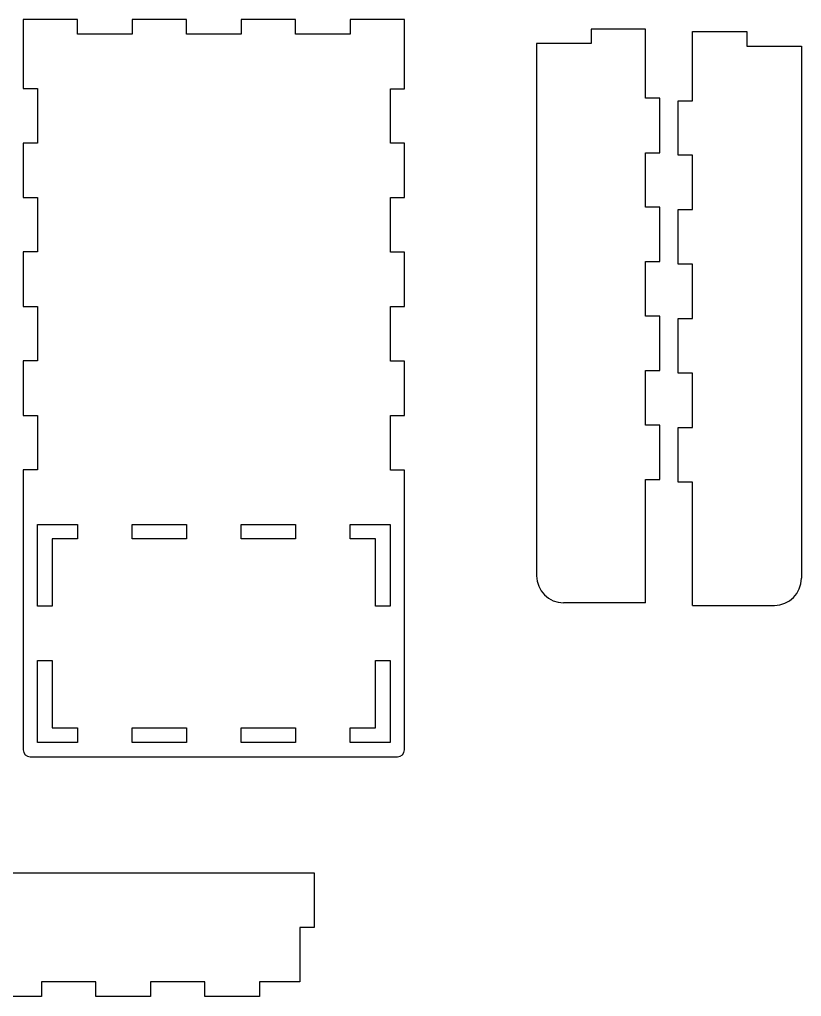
# Model space of a CAD drawing. Header units: millimetres. Extents: x 251 to 11783, y 1010 to 6809.
# Drawn here: x 7154 to 11783, y 1025 to 6809 of the extents above; entities that cross this region are included whole.
import ezdxf

# ---------------------------------------------------------------- set-up
doc = ezdxf.new("R2010")
doc.units = ezdxf.units.MM

msp = doc.modelspace()

# ---------------------------------------------------------------- linework, layer by layer
at = {"color": 7, "linetype": 'Continuous'}
for p, q in [((7498.1, 6809), (7175.6, 6809)), ((7175.6, 6809), (7175.6, 6400.6)), ((7498.1, 6723.2), (7498.1, 6809)), ((8143.3, 6809), (7820.7, 6809)), ((7820.7, 6809), (7820.7, 6723.2)), ((8143.3, 6723.2), (8143.3, 6809)), ((8788.5, 6809), (8465.9, 6809)), ((8465.9, 6809), (8465.9, 6723.2)), ((8788.5, 6723.2), (8788.5, 6809)), ((9433.6, 6809), (9111, 6809)), ((9111, 6809), (9111, 6723.2)), ((9433.6, 6399.6), (9433.6, 6809)), ((7820.7, 6723.2), (7498.1, 6723.2)), ((8465.9, 6723.2), (8143.3, 6723.2)), ((9111, 6723.2), (8788.5, 6723.2)), ((10537.6, 6752.6), (10537.6, 6666.8)), ((10860.2, 6752.6), (10537.6, 6752.6)), ((10860.2, 6343.2), (10860.2, 6752.6)), ((11138.1, 6328.6), (11138.1, 6738)), ((11138.1, 6738), (11460.6, 6738)), ((11460.6, 6738), (11460.6, 6652.2)), ((10215.1, 6666.8), (10215.1, 3515.6)), ((10537.6, 6666.8), (10215.1, 6666.8)), ((11460.6, 6652.2), (11783.2, 6652.2)), ((11783.2, 6652.2), (11783.2, 3501)), ((7175.6, 6400.6), (7261.4, 6400.6)), ((7261.4, 6400.6), (7261.4, 6078)), ((9349.7, 6077), (9349.7, 6399.6)), ((9349.7, 6399.6), (9433.6, 6399.6)), ((10944.1, 6343.2), (10860.2, 6343.2)), ((10944.1, 6020.6), (10944.1, 6343.2)), ((11054.2, 6006), (11054.2, 6328.6)), ((11054.2, 6328.6), (11138.1, 6328.6)), ((7261.4, 6078), (7175.6, 6078)), ((7175.6, 6078), (7175.6, 5755.4)), ((9433.6, 6077), (9349.7, 6077)), ((9433.6, 5754.4), (9433.6, 6077)), ((10860.2, 6020.6), (10944.1, 6020.6)), ((10860.2, 5698), (10860.2, 6020.6)), ((11138.1, 6006), (11054.2, 6006)), ((11138.1, 5683.4), (11138.1, 6006)), ((7175.6, 5755.4), (7261.4, 5755.4)), ((7261.4, 5755.4), (7261.4, 5432.8)), ((9349.7, 5431.8), (9349.7, 5754.4)), ((9349.7, 5754.4), (9433.6, 5754.4)), ((10944.1, 5698), (10860.2, 5698)), ((10944.1, 5375.5), (10944.1, 5698)), ((11054.2, 5360.8), (11054.2, 5683.4)), ((11054.2, 5683.4), (11138.1, 5683.4)), ((7261.4, 5432.8), (7175.6, 5432.8)), ((7175.6, 5432.8), (7175.6, 5110.3)), ((9433.6, 5431.8), (9349.7, 5431.8)), ((9433.6, 5109.2), (9433.6, 5431.8)), ((10860.2, 5375.5), (10944.1, 5375.5)), ((10860.2, 5052.9), (10860.2, 5375.5)), ((11138.1, 5360.8), (11054.2, 5360.8)), ((11138.1, 5038.2), (11138.1, 5360.8)), ((7175.6, 5110.3), (7261.4, 5110.3)), ((7261.4, 5110.3), (7261.4, 4787.7)), ((9349.7, 4786.7), (9349.7, 5109.2)), ((9349.7, 5109.2), (9433.6, 5109.2)), ((10944.1, 5052.9), (10860.2, 5052.9)), ((10944.1, 4730.3), (10944.1, 5052.9)), ((11054.2, 4715.7), (11054.2, 5038.2)), ((11054.2, 5038.2), (11138.1, 5038.2)), ((7261.4, 4787.7), (7175.6, 4787.7)), ((7175.6, 4787.7), (7175.6, 4465.1)), ((9433.6, 4786.7), (9349.7, 4786.7)), ((9433.6, 4464.1), (9433.6, 4786.7)), ((10860.2, 4730.3), (10944.1, 4730.3)), ((10860.2, 4407.7), (10860.2, 4730.3)), ((11138.1, 4715.7), (11054.2, 4715.7)), ((11138.1, 4393.1), (11138.1, 4715.7)), ((7175.6, 4465.1), (7261.4, 4465.1)), ((7261.4, 4465.1), (7261.4, 4142.5)), ((9349.7, 4141.5), (9349.7, 4464.1)), ((9349.7, 4464.1), (9433.6, 4464.1)), ((10944.1, 4407.7), (10860.2, 4407.7)), ((10944.1, 4085.1), (10944.1, 4407.7)), ((11054.2, 4070.5), (11054.2, 4393.1)), ((11054.2, 4393.1), (11138.1, 4393.1)), ((7261.4, 4142.5), (7175.6, 4142.5)), ((7175.6, 4142.5), (7175.6, 2486.2)), ((9433.6, 4141.5), (9349.7, 4141.5)), ((9433.6, 2486.2), (9433.6, 4141.5)), ((10860.2, 4085.1), (10944.1, 4085.1)), ((10860.2, 3355.2), (10860.2, 4085.1)), ((11138.1, 4070.5), (11054.2, 4070.5)), ((11138.1, 3340.6), (11138.1, 4070.5)), ((7261.4, 3734.1), (7261.4, 3819.9)), ((7261.4, 3819.9), (7498.1, 3819.9)), ((7498.1, 3819.9), (7498.1, 3734.1)), ((7820.7, 3734.1), (7820.7, 3819.9)), ((7820.7, 3819.9), (8143.3, 3819.9)), ((8143.3, 3819.9), (8143.3, 3734.1)), ((8465.9, 3734.1), (8465.9, 3819.9)), ((8465.9, 3819.9), (8788.5, 3819.9)), ((8788.5, 3819.9), (8788.5, 3734.1)), ((9111, 3734.1), (9111, 3819.9)), ((9111, 3819.9), (9347.8, 3819.9)), ((9347.8, 3819.9), (9347.8, 3734.1)), ((7261.4, 3336.1), (7261.4, 3734.1)), ((7347.2, 3734.1), (7347.2, 3336.1)), ((7498.1, 3734.1), (7347.2, 3734.1)), ((8143.3, 3734.1), (7820.7, 3734.1)), ((8788.5, 3734.1), (8465.9, 3734.1)), ((9262, 3734.1), (9111, 3734.1)), ((9262, 3336.1), (9262, 3734.1)), ((9347.8, 3734.1), (9347.8, 3336.1)), ((10860.2, 3355.2), (10375.4, 3355.2)), ((7347.2, 3336.1), (7261.4, 3336.1)), ((9347.8, 3336.1), (9262, 3336.1)), ((11138.1, 3340.6), (11622.9, 3340.6)), ((7261.4, 2615.4), (7261.4, 3013.5)), ((7261.4, 3013.5), (7347.2, 3013.5)), ((7347.2, 3013.5), (7347.2, 2615.4)), ((9262, 2615.4), (9262, 3013.5)), ((9262, 3013.5), (9347.8, 3013.5)), ((9347.8, 3013.5), (9347.8, 2615.4)), ((7261.4, 2529.6), (7261.4, 2615.4)), ((7347.2, 2615.4), (7498.1, 2615.4)), ((7498.1, 2615.4), (7498.1, 2529.6)), ((7820.7, 2615.4), (8143.3, 2615.4)), ((7820.7, 2529.6), (7820.7, 2615.4)), ((8143.3, 2615.4), (8143.3, 2529.6)), ((8465.9, 2529.6), (8465.9, 2615.4)), ((8465.9, 2615.4), (8788.5, 2615.4)), ((8788.5, 2615.4), (8788.5, 2529.6)), ((9111, 2529.6), (9111, 2615.4)), ((9111, 2615.4), (9262, 2615.4)), ((9347.8, 2615.4), (9347.8, 2529.6)), ((7498.1, 2529.6), (7261.4, 2529.6)), ((8143.3, 2529.6), (7820.7, 2529.6)), ((8788.5, 2529.6), (8465.9, 2529.6)), ((9347.8, 2529.6), (9111, 2529.6)), ((7218, 2443.8), (9391.2, 2443.8)), ((6638.8, 1756.1), (8898.8, 1756.1)), ((8898.8, 1756.1), (8898.8, 1433.5)), ((8898.8, 1433.5), (8813, 1433.5)), ((8813, 1433.5), (8813, 1110.9)), ((7606.5, 1110.9), (7283.9, 1110.9)), ((7283.9, 1110.9), (7283.9, 1025.1)), ((7606.5, 1025.1), (7606.5, 1110.9)), ((8251.7, 1110.9), (7929.1, 1110.9)), ((7929.1, 1110.9), (7929.1, 1025.1)), ((8251.7, 1025.1), (8251.7, 1110.9)), ((8813, 1110.9), (8574.3, 1110.9)), ((8574.3, 1110.9), (8574.3, 1025.1)), ((7283.9, 1025.1), (6961.4, 1025.1)), ((7929.1, 1025.1), (7606.5, 1025.1)), ((8574.3, 1025.1), (8251.7, 1025.1))]:
    msp.add_line(p, q, dxfattribs=at)
for centre, radius, start, end in [((10376.3, 3516.4), 161.2, 180.28489, 269.70739), ((11622, 3501.8), 161.2, 270.29164, 359.71701), ((7218.4, 2486.7), 42.9, 180.59714, 269.4051), ((9390.7, 2486.7), 42.9, 270.58867, 359.40621)]:
    msp.add_arc(centre, radius, start, end, dxfattribs=at)

doc.saveas('drawing.dxf')
